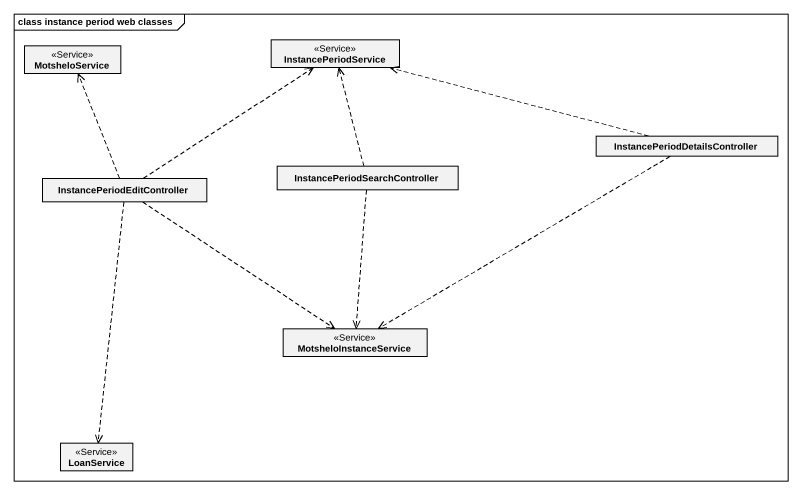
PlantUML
@startuml
mainframe class instance period web classes
hide circle
hide empty members
class InstancePeriodService <<Service>>
class MotsheloService <<Service>>
class "InstancePeriodDetailsController" as InstancePeriodDetailsControl
class InstancePeriodEditController
class "InstancePeriodSearchController" as InstancePeriodSearchControll
class MotsheloInstanceService <<Service>>
class LoanService <<Service>>
InstancePeriodDetailsControl .left.> InstancePeriodService
InstancePeriodDetailsControl .left.> MotsheloInstanceService
InstancePeriodEditController .up.> InstancePeriodService
InstancePeriodEditController .up.> MotsheloService
InstancePeriodEditController ..> MotsheloInstanceService
InstancePeriodEditController ..> LoanService
InstancePeriodSearchControll .up.> InstancePeriodService
InstancePeriodSearchControll ..> MotsheloInstanceService
@enduml
